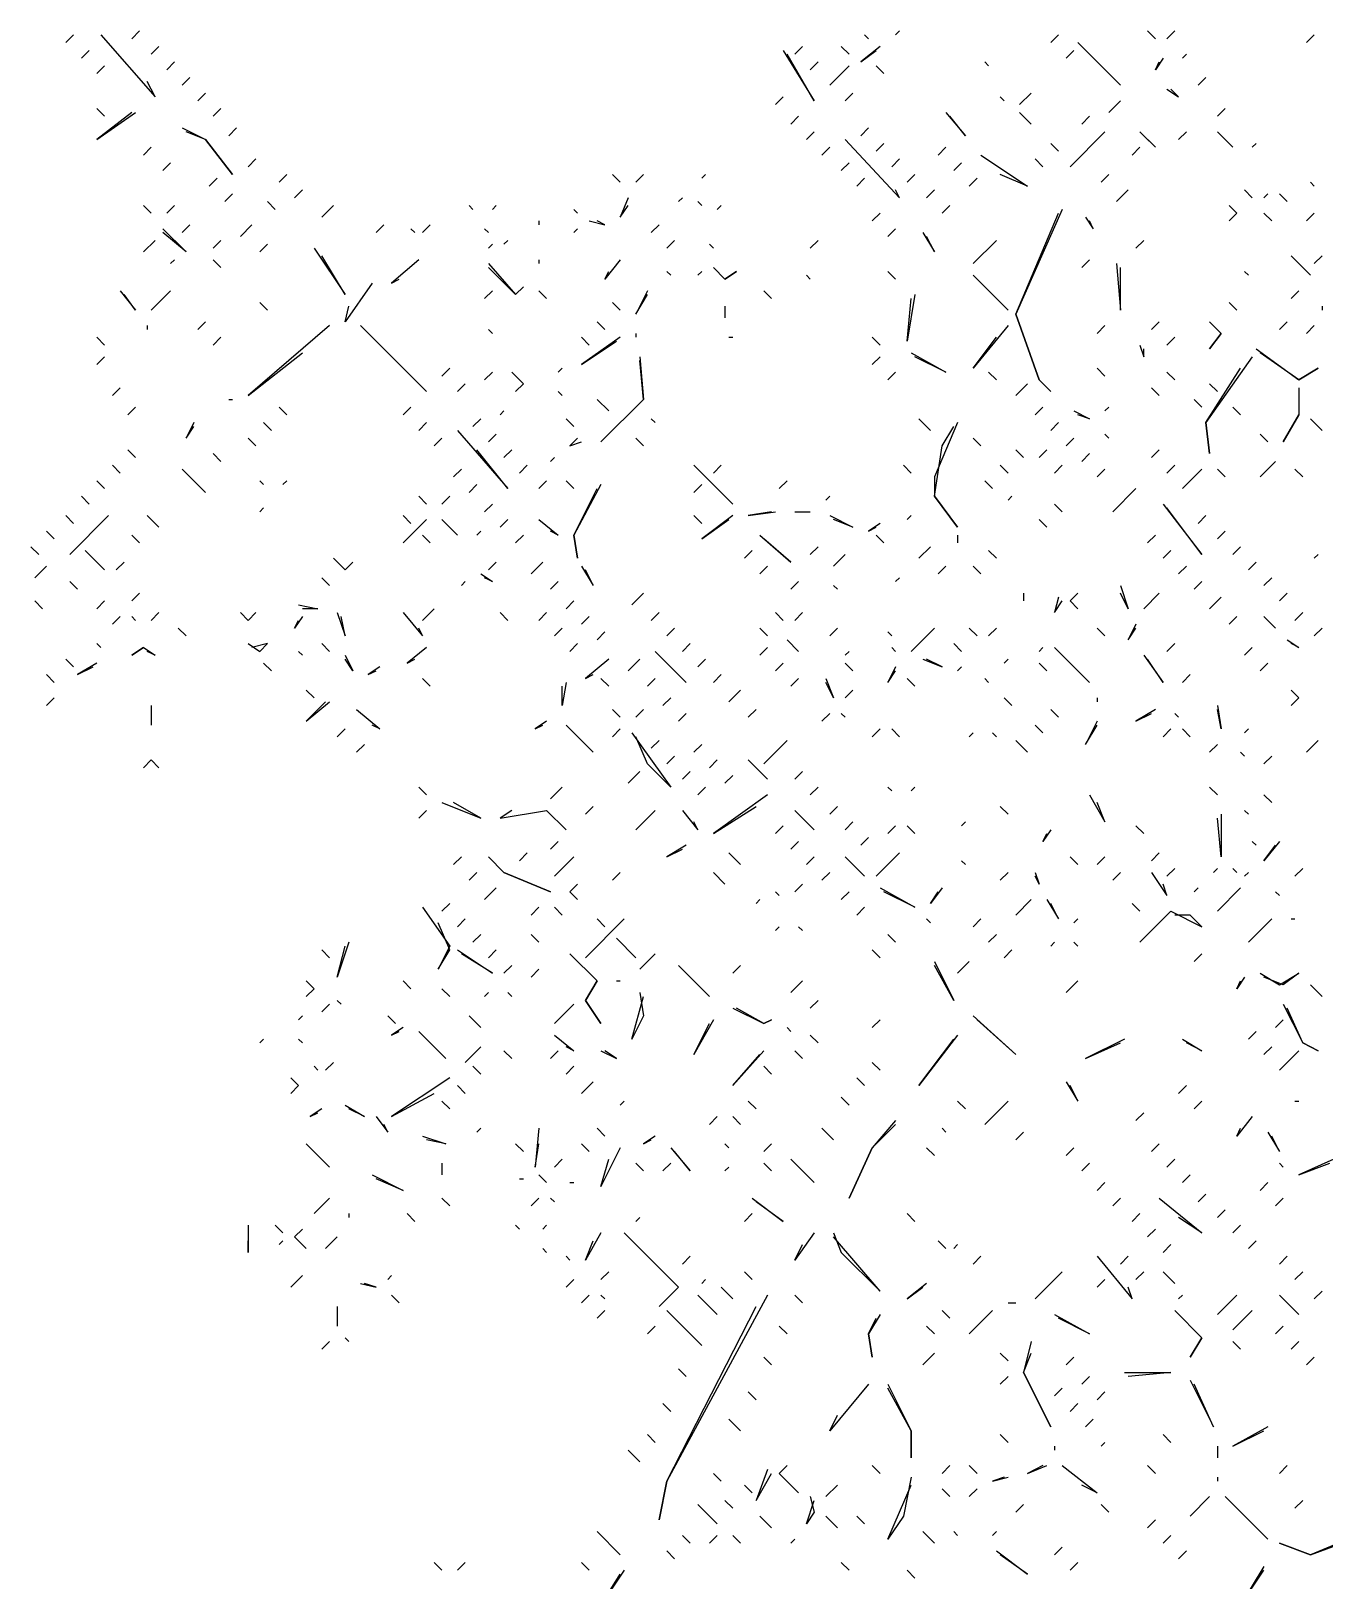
# Model space of a CAD drawing. Extents: x 1 to 2775, y -31 to 2075.
# Drawn here: x 1754.8 to 1810.4, y 706.2 to 772.8 of the extents above; entities that cross this region are included whole.
import ezdxf

# ---------------------------------------------------------------- set-up
doc = ezdxf.new("R2010")
doc.units = 0
doc.layers.add('LINEWORK', color=4, linetype='CONTINUOUS')

msp = doc.modelspace()

# ---------------------------------------------------------------- linework, layer by layer
at = {"layer": 'LINEWORK'}
for points in [[(1756.6667, 772.6667), (1756.3333, 772.3333)], [(1757.8333, 772.6667), (1760.1667, 770), (1759.8333, 770.6667)], [(1759.5, 772.8333), (1759.1667, 772.5)], [(1790.6667, 772.6667), (1790.8333, 772.5)], [(1792.1667, 772.8333), (1792, 772.6667)], [(1799, 772.6667), (1798.6667, 772.3333)], [(1802.8333, 772.8333), (1803.1667, 772.5)], [(1804, 772.8333), (1803.6667, 772.5)], [(1810, 772.6667), (1809.6667, 772.3333)], [(1757.3333, 772), (1757, 771.6667)], [(1760.3333, 772.1667), (1760, 771.8333)], [(1787.1667, 772), (1788.5, 769.8333), (1787.3333, 771.8333)], [(1788, 772.1667), (1787.6667, 771.8333)], [(1789.6667, 772.1667), (1790, 771.8333)], [(1791.3333, 772.1667), (1790.5, 771.5), (1791.1667, 772)], [(1799.6667, 772), (1799.3333, 771.6667)], [(1799.8333, 772.3333), (1801.6667, 770.5)], [(1804.5, 771.8333), (1804.3333, 771.6667)], [(1758, 771.3333), (1757.6667, 771)], [(1761, 771.5), (1760.6667, 771.1667)], [(1788.6667, 771.5), (1788.3333, 771.1667)], [(1790, 771.3333), (1789.1667, 770.5)], [(1791.1667, 771.3333), (1791.5, 771)], [(1795.8333, 771.5), (1796, 771.3333)], [(1803.5, 771.6667), (1803.1667, 771.1667), (1803.3333, 771.5)], [(1761.6667, 770.8333), (1761.3333, 770.5)], [(1805.3333, 770.8333), (1805, 770.5)], [(1762.3333, 770.1667), (1762, 769.8333)], [(1787.1667, 770), (1786.8333, 769.6667)], [(1790.1667, 770.1667), (1789.8333, 769.8333)], [(1796.5, 770), (1796.6667, 769.8333)], [(1797.8333, 770.1667), (1797.3333, 769.6667)], [(1801.6667, 769.8333), (1801.1667, 769.3333)], [(1803.6667, 770.3333), (1804.1667, 770), (1803.8333, 770.3333)], [(1757.6667, 769.5), (1758, 769.1667)], [(1759.1667, 769.3333), (1757.6667, 768.1667), (1759.3333, 769.3333)], [(1763, 769.5), (1762.6667, 769.1667)], [(1787.8333, 769.1667), (1787.5, 768.8333)], [(1794.1667, 769.3333), (1795, 768.3333), (1794.3333, 769.1667)], [(1797.3333, 769.3333), (1797.8333, 768.8333)], [(1800.3333, 769.1667), (1800, 768.8333)], [(1806.1667, 769.5), (1805.8333, 769.1667)], [(1761.3333, 768.6667), (1762.3333, 768.1667), (1763.5, 766.6667), (1762.3333, 768.1667), (1761.5, 768.5)], [(1763.6667, 768.6667), (1763.3333, 768.3333)], [(1788.5, 768.5), (1788.1667, 768.1667)], [(1790.8333, 768.6667), (1790.5, 768.3333)], [(1801, 768.5), (1799.5, 767)], [(1802.5, 768.5), (1803.1667, 767.8333), (1802.6667, 768.3333)], [(1804.5, 768.5), (1804.1667, 768.1667)], [(1805.8333, 768.5), (1806.5, 767.8333)], [(1760, 767.8333), (1759.6667, 767.5)], [(1789.1667, 767.8333), (1788.8333, 767.5)], [(1789.8333, 768.1667), (1792.1667, 765.6667), (1792, 766)], [(1791.5, 768), (1791.1667, 767.6667)], [(1794.1667, 767.8333), (1793.8333, 767.5)], [(1798.6667, 768), (1799, 767.6667)], [(1802.5, 767.8333), (1802.1667, 767.5)], [(1807.5, 768), (1807.3333, 767.8333)], [(1760.8333, 767.1667), (1760.5, 766.8333)], [(1764.5, 767.3333), (1764.1667, 767)], [(1790, 767.1667), (1789.6667, 766.8333)], [(1792.1667, 767.3333), (1791.8333, 767)], [(1794.8333, 767.1667), (1794.5, 766.8333)], [(1795.6667, 767.5), (1797.6667, 766.1667), (1796.5, 766.6667)], [(1798, 767.3333), (1798.3333, 767)], [(1762.8333, 766.5), (1762.5, 766.1667)], [(1765.8333, 766.6667), (1765.5, 766.3333)], [(1779.8333, 766.6667), (1780.1667, 766.3333)], [(1781.1667, 766.6667), (1780.8333, 766.3333)], [(1783.8333, 766.6667), (1783.6667, 766.5)], [(1790.6667, 766.5), (1790.3333, 766.1667)], [(1792.8333, 766.6667), (1792.5, 766.3333)], [(1795.5, 766.5), (1795.1667, 766.1667)], [(1801.1667, 766.6667), (1800.8333, 766.3333)], [(1763.5, 765.8333), (1763.1667, 765.5)], [(1766.5, 766), (1766.1667, 765.6667)], [(1793.6667, 766), (1793.3333, 765.6667)], [(1802, 766), (1801.5, 765.5)], [(1807, 766), (1807.3333, 765.6667)], [(1808, 765.8333), (1807.8333, 765.6667)], [(1808.5, 765.8333), (1808.8333, 765.5)], [(1809.8333, 766.3333), (1810, 766.1667)], [(1759.6667, 765.3333), (1760, 765)], [(1761, 765.3333), (1760.6667, 765)], [(1765, 765.5), (1765.3333, 765.1667)], [(1767.8333, 765.3333), (1767.3333, 764.8333)], [(1773.6667, 765.3333), (1773.8333, 765.1667)], [(1774.8333, 765.3333), (1774.6667, 765.1667)], [(1778.1667, 765.1667), (1778.3333, 765)], [(1780.5, 765.6667), (1780.1667, 764.8333), (1780.5, 765.3333)], [(1782.8333, 765.6667), (1782.6667, 765.5)], [(1783.5, 765.5), (1783.6667, 765.3333)], [(1784.5, 765.3333), (1784.3333, 765.1667)], [(1794.3333, 765.3333), (1794, 765)], [(1799.1667, 765.1667), (1797.1667, 760.6667), (1798.1667, 757.8333), (1798.6667, 757.3333), (1798.1667, 757.8333), (1797.1667, 760.6667), (1799, 765)], [(1806.3333, 765.3333), (1806.6667, 765), (1806.3333, 764.6667), (1806.6667, 765)], [(1761.6667, 764.5), (1761.3333, 764.1667)], [(1764.3333, 764.5), (1763.8333, 764)], [(1770, 764.5), (1769.6667, 764.1667)], [(1772, 764.5), (1771.6667, 764.1667)], [(1776.6667, 764.6667), (1776.6667, 764.5)], [(1778.8333, 764.6667), (1779.5, 764.5), (1779.1667, 764.6667)], [(1781.8333, 764.5), (1781.5, 764.1667)], [(1791.3333, 765), (1791, 764.6667)], [(1800.1667, 764.8333), (1800.5, 764.3333), (1800.3333, 764.6667)], [(1807.8333, 765), (1808.1667, 764.6667)], [(1810, 765), (1809.6667, 764.6667)], [(1760.1667, 763.8333), (1759.6667, 763.3333)], [(1760.5, 764.3333), (1761.5, 763.3333), (1760.5, 764.1667)], [(1763, 763.8333), (1762.6667, 763.5)], [(1771.1667, 764.3333), (1771.3333, 764.1667)], [(1774.3333, 764.3333), (1774.5, 764.1667)], [(1775.3333, 763.8333), (1775.1667, 763.6667)], [(1778.3333, 764.3333), (1778.1667, 764.1667)], [(1782.5, 763.8333), (1782.1667, 763.5)], [(1788.6667, 763.8333), (1788.3333, 763.5)], [(1792, 764.3333), (1791.6667, 764)], [(1793.1667, 764.1667), (1793.6667, 763.3333), (1793.3333, 764)], [(1796.3333, 763.8333), (1795.3333, 762.8333)], [(1802.6667, 763.8333), (1802.3333, 763.5)], [(1765, 763.6667), (1764.6667, 763.3333)], [(1767, 763.5), (1768.3333, 761.5), (1767.3333, 763.1667)], [(1774.6667, 763.6667), (1774.5, 763.5)], [(1784, 763.6667), (1784.1667, 763.5)], [(1809, 763.1667), (1809.8333, 762.3333)], [(1810.3333, 763.1667), (1810, 762.8333)], [(1761, 763), (1760.8333, 762.8333)], [(1762.6667, 763), (1763, 762.6667)], [(1771.5, 763), (1770.3333, 762), (1770.6667, 762.1667)], [(1774.5, 762.8333), (1775.6667, 761.5), (1776, 761.8333), (1775.6667, 761.5), (1774.5, 762.6667)], [(1776.6667, 763), (1776.6667, 762.8333)], [(1780.1667, 763), (1779.5, 762.1667), (1779.6667, 762.5)], [(1782.1667, 762.5), (1782.3333, 762.3333)], [(1783.6667, 762.5), (1783.5, 762.3333)], [(1784.1667, 762.6667), (1784.6667, 762.1667), (1785.1667, 762.5), (1784.6667, 762.1667)], [(1791.6667, 762.5), (1792, 762.1667)], [(1800.3333, 763), (1800, 762.6667)], [(1801.5, 762.8333), (1801.6667, 760.8333), (1801.6667, 762.6667)], [(1807, 762.5), (1807.1667, 762.3333)], [(1769.5, 762), (1768.3333, 760.3333), (1768.5, 761)], [(1788.1667, 762.3333), (1788.3333, 762.1667)], [(1795.3333, 762.3333), (1796.8333, 760.8333)], [(1758.6667, 761.6667), (1759.3333, 760.8333), (1758.8333, 761.5)], [(1760.8333, 761.6667), (1760, 760.8333)], [(1764.6667, 761.1667), (1765, 760.8333)], [(1774.6667, 761.6667), (1774.3333, 761.3333)], [(1776.6667, 761.6667), (1777, 761.3333)], [(1779.8333, 761.1667), (1780.1667, 760.8333)], [(1781.3333, 761.6667), (1780.8333, 760.6667), (1781.3333, 761.5)], [(1786.3333, 761.6667), (1786.6667, 761.3333)], [(1792.8333, 761.5), (1792.5, 759.5), (1792.6667, 761.3333)], [(1806.3333, 761.1667), (1806.6667, 760.8333)], [(1809.3333, 761.6667), (1809, 761.3333)], [(1784.6667, 761), (1784.6667, 760.5)], [(1810.3333, 761), (1810.3333, 760.8333)], [(1759.8333, 760.1667), (1759.8333, 760)], [(1762.3333, 760.3333), (1762, 760)], [(1767.6667, 760.1667), (1764.1667, 757.1667), (1766.5, 759)], [(1769, 760.1667), (1771.8333, 757.3333)], [(1774.5, 760), (1774.6667, 759.8333)], [(1779.1667, 760.3333), (1779.5, 760)], [(1780.8333, 759.8333), (1780.8333, 759.6667)], [(1796.8333, 760.1667), (1795.3333, 758.3333), (1796.3333, 759.6667)], [(1801, 760.1667), (1800.6667, 759.8333)], [(1803.3333, 760.3333), (1803, 760)], [(1805.5, 760.3333), (1806, 759.8333), (1805.5, 759.1667), (1806, 759.8333)], [(1808.8333, 760.3333), (1808.5, 760)], [(1810, 760.1667), (1809.6667, 759.8333)], [(1757.6667, 759.6667), (1758, 759.3333)], [(1763, 759.6667), (1762.6667, 759.3333)], [(1780.1667, 759.6667), (1778.5, 758.5), (1780, 759.5)], [(1778.5, 759.6667), (1778.8333, 759.3333)], [(1784.8333, 759.6667), (1785, 759.6667)], [(1791, 759.6667), (1791.3333, 759.3333)], [(1802.5, 759.3333), (1802.6667, 758.8333), (1802.6667, 759.1667)], [(1804, 759.6667), (1803.6667, 759.3333)], [(1807.5, 759.1667), (1809.3333, 757.8333), (1810.1667, 758.3333), (1809.3333, 757.8333), (1807.6667, 759)], [(1758, 758.8333), (1757.6667, 758.5)], [(1781, 758.8333), (1781.1667, 757), (1779.3333, 755.1667), (1781.1667, 757), (1781, 758.6667)], [(1791.3333, 758.8333), (1791, 758.5)], [(1792.6667, 759), (1794.1667, 758.1667), (1792.8333, 758.8333)], [(1807.3333, 758.8333), (1805.3333, 756), (1805.5, 754.6667), (1805.3333, 756), (1806.8333, 758.3333)], [(1772.8333, 758.3333), (1772.5, 758)], [(1774.6667, 758.1667), (1774.3333, 757.8333)], [(1775.5, 758.1667), (1776, 757.6667), (1775.6667, 757.3333), (1776, 757.6667)], [(1777.6667, 758.3333), (1777.5, 758.1667)], [(1792, 758.1667), (1791.6667, 757.8333)], [(1796, 758.1667), (1796.3333, 757.8333)], [(1800.6667, 758.3333), (1801, 758)], [(1803.6667, 758.1667), (1804, 757.8333)], [(1758.6667, 757.5), (1758.3333, 757.1667)], [(1773.5, 757.6667), (1773.1667, 757.3333)], [(1777.5, 757.3333), (1777.6667, 757.1667)], [(1797.6667, 757.6667), (1797.1667, 757.1667)], [(1803, 757.5), (1803.3333, 757.1667)], [(1805.5, 757.6667), (1805.8333, 757.3333)], [(1809.3333, 757.5), (1809.3333, 756.3333), (1808.6667, 755.1667), (1809.3333, 756.3333)], [(1759.3333, 756.6667), (1759, 756.3333)], [(1763.3333, 757), (1763.5, 757)], [(1765.5, 756.6667), (1765.8333, 756.3333)], [(1771.1667, 756.6667), (1770.8333, 756.3333)], [(1775.1667, 756.5), (1775, 756.3333)], [(1779.1667, 757), (1779.6667, 756.5)], [(1798.3333, 756.6667), (1798, 756.3333)], [(1799.6667, 756.5), (1800.3333, 756.1667), (1799.8333, 756.3333)], [(1801.1667, 756.6667), (1801, 756.5)], [(1804.8333, 757), (1805.1667, 756.6667)], [(1806.5, 756.6667), (1806.8333, 756.3333)], [(1761.8333, 756), (1761.5, 755.3333), (1761.8333, 755.8333)], [(1764.8333, 756), (1765.1667, 755.6667)], [(1771.8333, 756), (1771.5, 755.6667)], [(1774.1667, 756.1667), (1773.8333, 755.8333)], [(1777.8333, 756.1667), (1778.1667, 755.8333)], [(1781.5, 756.1667), (1781.6667, 756)], [(1793, 756.1667), (1793.5, 755.6667)], [(1794.6667, 756), (1793.6667, 753.6667), (1793.6667, 752.8333), (1794.6667, 751.5), (1793.6667, 752.8333), (1794, 755), (1794.5, 755.8333)], [(1799, 756), (1798.6667, 755.6667)], [(1809.8333, 756.1667), (1810.3333, 755.6667)], [(1764.1667, 755.3333), (1764.5, 755)], [(1772.5, 755.3333), (1772.1667, 755)], [(1773.1667, 755.6667), (1775.3333, 753.1667), (1774, 754.8333)], [(1774.8333, 755.5), (1774.5, 755.1667)], [(1778.3333, 755.3333), (1778, 755), (1778.5, 755.1667)], [(1780.8333, 755.3333), (1781.1667, 755)], [(1795.3333, 755.3333), (1795.6667, 755)], [(1799.6667, 755.3333), (1799.3333, 755)], [(1801, 755.5), (1801.1667, 755.3333)], [(1807.6667, 755.5), (1808, 755.1667)], [(1759, 754.8333), (1759.3333, 754.5)], [(1762.6667, 754.6667), (1763, 754.3333)], [(1775.5, 754.8333), (1775.1667, 754.5)], [(1777.3333, 754.5), (1777.1667, 754.3333)], [(1797.1667, 754.8333), (1797.5, 754.5)], [(1798.5, 754.8333), (1798.1667, 754.5)], [(1800.3333, 754.6667), (1800, 754.3333)], [(1803.3333, 754.8333), (1803, 754.5)], [(1758.3333, 754.1667), (1758.6667, 753.8333)], [(1761.3333, 754), (1762.3333, 753)], [(1773.3333, 754), (1773, 753.6667)], [(1776.1667, 754.1667), (1775.8333, 753.8333)], [(1783.3333, 754.1667), (1785, 752.5)], [(1784.5, 754.1667), (1784.1667, 753.8333)], [(1792.3333, 754.1667), (1792.6667, 753.8333)], [(1796.5, 754.1667), (1796.8333, 753.8333)], [(1799.1667, 754.1667), (1798.8333, 753.8333)], [(1801, 754), (1800.6667, 753.6667)], [(1804, 754.1667), (1803.6667, 753.8333)], [(1805.1667, 754), (1804.3333, 753.1667)], [(1805.8333, 754), (1806.1667, 753.6667)], [(1808.3333, 754.3333), (1807.6667, 753.6667)], [(1809.1667, 754), (1809.5, 753.6667)], [(1757.6667, 753.5), (1758, 753.1667)], [(1764.6667, 753.5), (1764.8333, 753.3333)], [(1765.8333, 753.5), (1765.6667, 753.3333)], [(1774, 753.3333), (1773.6667, 753)], [(1777, 753.5), (1776.6667, 753.1667)], [(1777.8333, 753.5), (1778.1667, 753.1667)], [(1779.3333, 753.3333), (1778.1667, 751.1667), (1778.3333, 750.1667), (1778.1667, 751.1667), (1779.1667, 753.1667)], [(1783.6667, 753.3333), (1783.3333, 753)], [(1787.3333, 753.5), (1787, 753.1667)], [(1795.8333, 753.5), (1796.1667, 753.1667)], [(1802.3333, 753.1667), (1801.3333, 752.1667)], [(1757, 752.8333), (1757.3333, 752.5)], [(1771.5, 752.8333), (1771.8333, 752.5)], [(1772.8333, 752.8333), (1772.5, 752.5)], [(1774.6667, 752.5), (1774.3333, 752.1667)], [(1789.1667, 752.8333), (1789, 752.6667)], [(1797, 752.8333), (1796.8333, 752.6667)], [(1798.8333, 752.5), (1799.1667, 752.1667)], [(1803.5, 752.5), (1805.1667, 750.3333), (1803.6667, 752.3333)], [(1756.3333, 752), (1756.6667, 751.6667)], [(1758.1667, 752), (1756.5, 750.3333)], [(1759.8333, 752), (1760.3333, 751.5)], [(1764.8333, 752.3333), (1764.6667, 752.1667)], [(1770.8333, 752), (1771.1667, 751.6667)], [(1771.8333, 751.8333), (1770.8333, 750.8333)], [(1772.5, 751.8333), (1773.1667, 751.1667)], [(1775.3333, 751.8333), (1775, 751.5)], [(1776.6667, 751.8333), (1777.5, 751.1667), (1777.1667, 751.3333)], [(1783.3333, 752), (1783.6667, 751.6667)], [(1785, 752), (1783.6667, 751), (1784.8333, 751.8333)], [(1786.6667, 752.1667), (1785.6667, 752), (1786.8333, 752.1667)], [(1787.6667, 752.1667), (1788.3333, 752.1667)], [(1789.1667, 752), (1790.1667, 751.5), (1789.3333, 751.8333)], [(1792.6667, 752), (1792.5, 751.8333)], [(1798.1667, 751.8333), (1798.5, 751.5)], [(1805.3333, 752), (1805, 751.6667)], [(1755.5, 751.3333), (1755.8333, 751)], [(1759.1667, 751.1667), (1759.5, 750.8333)], [(1771.6667, 751.1667), (1772, 750.8333)], [(1774.1667, 751.3333), (1774, 751.1667)], [(1776, 751.1667), (1775.6667, 750.8333)], [(1786.1667, 751.1667), (1787.5, 750), (1786.3333, 751)], [(1791.3333, 751.6667), (1790.8333, 751.3333), (1791.1667, 751.5)], [(1791.1667, 751.1667), (1791.5, 750.8333)], [(1794.6667, 751.1667), (1794.6667, 750.8333)], [(1803.1667, 751.1667), (1802.8333, 750.8333)], [(1806.1667, 751.3333), (1805.8333, 751)], [(1754.8333, 750.6667), (1755.1667, 750.3333)], [(1757.1667, 750.5), (1758, 749.6667)], [(1785.8333, 750.5), (1785.5, 750.1667)], [(1788.6667, 750.6667), (1788.3333, 750.3333)], [(1793.5, 750.6667), (1793, 750.1667)], [(1796, 750.5), (1796.3333, 750.1667)], [(1803.8333, 750.5), (1803.5, 750.1667)], [(1806.8333, 750.6667), (1806.5, 750.3333)], [(1755.5, 749.8333), (1755, 749.3333)], [(1758.8333, 750), (1758.5, 749.6667)], [(1767.8333, 750.1667), (1768.3333, 749.6667), (1768.6667, 750), (1768.3333, 749.6667)], [(1774.8333, 750), (1774.5, 749.6667)], [(1776.8333, 750), (1776.3333, 749.5)], [(1778.5, 749.8333), (1779, 749), (1778.6667, 749.6667)], [(1786.5, 749.8333), (1786.1667, 749.5)], [(1789.8333, 750.3333), (1789.3333, 749.8333)], [(1794.1667, 749.8333), (1793.8333, 749.5)], [(1795.3333, 749.8333), (1795.6667, 749.5)], [(1804.5, 749.8333), (1804.1667, 749.5)], [(1807.5, 750), (1807.1667, 749.6667)], [(1810.1667, 750.3333), (1810, 750.1667)], [(1756.5, 749.1667), (1756.8333, 748.8333)], [(1767.3333, 749.3333), (1767.6667, 749)], [(1773.5, 749.1667), (1773.3333, 749)], [(1774.1667, 749.5), (1774.6667, 749.1667), (1774.3333, 749.3333)], [(1777.5, 749.1667), (1777.1667, 748.8333)], [(1787.8333, 749.1667), (1787.5, 748.8333)], [(1792.1667, 749.3333), (1792, 749.1667)], [(1805.1667, 749.1667), (1804.8333, 748.8333)], [(1808.1667, 749.3333), (1807.8333, 749)], [(1759.5, 748.6667), (1759.1667, 748.3333)], [(1781.1667, 748.6667), (1780.6667, 748.1667)], [(1789.3333, 749), (1789.5, 748.8333)], [(1797.5, 748.6667), (1797.5, 748.3333)], [(1799, 748.5), (1798.8333, 747.8333), (1799.1667, 748.3333)], [(1799.8333, 748.6667), (1799.5, 748.3333), (1799.8333, 748), (1799.5, 748.3333)], [(1801.6667, 749), (1802, 748), (1801.6667, 748.6667)], [(1803.3333, 748.6667), (1802.6667, 748)], [(1806, 748.5), (1805.5, 748)], [(1808.8333, 748.6667), (1808.5, 748.3333)], [(1755, 748.3333), (1755.3333, 748)], [(1758, 748.3333), (1757.6667, 748)], [(1760.3333, 747.8333), (1760, 747.5)], [(1763.8333, 747.8333), (1764.1667, 747.5), (1764.5, 747.8333), (1764.1667, 747.5)], [(1766.3333, 748.1667), (1767.1667, 748), (1766.5, 748)], [(1768, 747.8333), (1768.3333, 746.8333), (1768.1667, 747.6667)], [(1770.8333, 747.8333), (1771.6667, 746.8333), (1771.5, 747.1667)], [(1772.1667, 748), (1771.6667, 747.5)], [(1775, 747.8333), (1775.3333, 747.5)], [(1777, 747.8333), (1776.6667, 747.5)], [(1778.1667, 748.3333), (1777.8333, 748)], [(1781.8333, 747.8333), (1781.5, 747.5)], [(1786.8333, 747.8333), (1787.1667, 747.5)], [(1788, 747.8333), (1787.6667, 747.5)], [(1809.5, 747.8333), (1809.1667, 747.5)], [(1758.6667, 747.6667), (1758.3333, 747.3333)], [(1759.1667, 747.6667), (1759.3333, 747.5)], [(1761.1667, 747.1667), (1761.5, 746.8333)], [(1766.5, 747.6667), (1766.1667, 747.1667), (1766.3333, 747.5)], [(1777.6667, 747.1667), (1777.3333, 746.8333)], [(1778.8333, 747.6667), (1778.5, 747.3333)], [(1782.5, 747.1667), (1782.1667, 746.8333)], [(1786.1667, 747.1667), (1786.5, 746.8333)], [(1789.5, 747.1667), (1789.1667, 746.8333)], [(1793.6667, 747.1667), (1792.6667, 746.1667)], [(1795.1667, 747.1667), (1795.5, 746.8333)], [(1796.3333, 747.1667), (1796, 746.8333)], [(1800.6667, 747.1667), (1801, 746.8333)], [(1802.3333, 747.3333), (1802, 746.6667), (1802.3333, 747.1667)], [(1806.6667, 747.6667), (1806.3333, 747.3333)], [(1807.8333, 747.6667), (1808.3333, 747.1667)], [(1810.3333, 747.1667), (1810, 746.8333)], [(1757.6667, 746.5), (1757.8333, 746.3333)], [(1764.1667, 746.5), (1764.6667, 746.1667), (1765, 746.5), (1764.3333, 746.3333)], [(1767.3333, 746.5), (1767.6667, 746.1667)], [(1778.3333, 746.5), (1778, 746.1667)], [(1779.5, 747), (1779.1667, 746.6667)], [(1783.1667, 746.5), (1782.8333, 746.1667)], [(1787.3333, 746.6667), (1787.8333, 746.1667)], [(1791.6667, 747), (1791.8333, 746.8333)], [(1794.5, 746.5), (1794.8333, 746.1667)], [(1804, 746.5), (1803.6667, 746.1667)], [(1808.8333, 746.6667), (1809.3333, 746.3333), (1809, 746.5)], [(1756.3333, 745.8333), (1756.6667, 745.5)], [(1759.6667, 746.3333), (1759.1667, 746), (1759.6667, 746.3333), (1760.1667, 746), (1759.8333, 746.1667)], [(1766.3333, 746.1667), (1766.5, 746)], [(1768.3333, 746), (1768.6667, 745.3333), (1768.3333, 745.8333)], [(1771.8333, 746.3333), (1771, 745.6667), (1771.3333, 745.8333)], [(1779.6667, 745.8333), (1778.6667, 745), (1779, 745.1667)], [(1781, 745.8333), (1780.5, 745.3333)], [(1781.6667, 746.1667), (1783, 744.8333)], [(1783.8333, 745.8333), (1783.5, 745.5)], [(1786.5, 746.3333), (1786.1667, 746)], [(1790, 746.1667), (1789.8333, 746)], [(1791.8333, 746.3333), (1792, 746.1667)], [(1793.1667, 745.8333), (1794, 745.5), (1793.3333, 745.8333)], [(1796.8333, 745.8333), (1796.6667, 745.6667)], [(1798.3333, 746.3333), (1798.1667, 746.1667)], [(1798.8333, 746.3333), (1800.3333, 744.8333)], [(1802.6667, 746), (1803.5, 744.8333), (1802.8333, 745.8333)], [(1807.3333, 746.3333), (1807, 746)], [(1755.5, 745.1667), (1755.8333, 744.8333)], [(1757.6667, 745.6667), (1756.8333, 745.1667), (1757.5, 745.5)], [(1764.8333, 745.6667), (1765.1667, 745.3333)], [(1769.8333, 745.5), (1769.3333, 745.1667), (1769.6667, 745.3333)], [(1784.5, 745.1667), (1784.1667, 744.8333)], [(1787.1667, 745.6667), (1786.8333, 745.3333)], [(1789.8333, 745.6667), (1790.1667, 745.3333)], [(1792, 745.5), (1791.6667, 744.8333), (1792, 745.3333)], [(1794.8333, 745.5), (1794.6667, 745.3333)], [(1798.1667, 745.6667), (1798.5, 745.3333)], [(1804.6667, 745.1667), (1804.3333, 744.8333)], [(1808, 745.6667), (1807.6667, 745.3333)], [(1766.6667, 744.5), (1767, 744.1667)], [(1771.6667, 745), (1772, 744.6667)], [(1777.8333, 744.8333), (1777.6667, 743.8333), (1777.6667, 744.6667)], [(1779.3333, 745), (1779.6667, 744.6667)], [(1781.6667, 745), (1781.3333, 744.6667)], [(1785.3333, 744.5), (1784.8333, 744)], [(1787.8333, 745), (1787.5, 744.6667)], [(1789, 745), (1789.3333, 744.1667), (1789, 744.8333)], [(1790.1667, 744.5), (1789.8333, 744.1667)], [(1792.5, 745), (1792.8333, 744.6667)], [(1795.8333, 745), (1796, 744.8333)], [(1809, 744.5), (1809.3333, 744.1667), (1809, 743.8333), (1809.3333, 744.1667)], [(1755.8333, 744.1667), (1755.5, 743.8333)], [(1760, 743.8333), (1760, 743)], [(1767.5, 744), (1766.6667, 743.1667), (1767.6667, 744)], [(1782.3333, 744.1667), (1782, 743.8333)], [(1796.6667, 744.1667), (1797, 743.8333)], [(1800.6667, 744.1667), (1800.6667, 744)], [(1805.8333, 743.8333), (1806, 742.8333), (1805.8333, 743.6667)], [(1768.8333, 743.6667), (1769.8333, 742.8333), (1769.5, 743)], [(1777, 743.1667), (1776.5, 742.8333), (1776.8333, 743)], [(1779.8333, 743.6667), (1780.1667, 743.3333)], [(1781.1667, 743.6667), (1780.8333, 743.3333)], [(1783, 743.5), (1782.6667, 743.1667)], [(1786, 743.6667), (1785.6667, 743.3333)], [(1789.1667, 743.5), (1788.8333, 743.1667)], [(1789.6667, 743.5), (1789.8333, 743.3333)], [(1798.6667, 743.6667), (1799, 743.3333)], [(1800.6667, 743.1667), (1800.1667, 742.1667), (1800.6667, 743)], [(1803.1667, 743.6667), (1802.3333, 743.1667), (1803, 743.5)], [(1804, 743.5), (1804.1667, 743.3333)], [(1768.3333, 742.8333), (1768, 742.5)], [(1777.8333, 743), (1779, 741.8333)], [(1780.1667, 742.8333), (1779.8333, 742.5)], [(1780.6667, 742.6667), (1782.3333, 740.3333), (1781.3333, 741.3333), (1780.8333, 742.5)], [(1791.3333, 742.8333), (1791, 742.5)], [(1791.8333, 742.8333), (1792.1667, 742.5)], [(1795.3333, 742.6667), (1795.1667, 742.5)], [(1796.1667, 742.6667), (1796.3333, 742.5)], [(1798, 743), (1798.3333, 742.6667)], [(1803.8333, 742.8333), (1803.5, 742.5)], [(1804.3333, 742.8333), (1804.6667, 742.5)], [(1807.1667, 742.8333), (1807, 742.6667)], [(1769.1667, 742.1667), (1768.8333, 741.8333)], [(1781.8333, 742.3333), (1781.5, 742)], [(1783.6667, 742.1667), (1783.3333, 741.8333)], [(1787.3333, 742.3333), (1786.3333, 741.3333)], [(1797.1667, 742.3333), (1797.6667, 741.8333)], [(1805.8333, 742.1667), (1805.5, 741.8333)], [(1806.8333, 741.8333), (1807, 741.6667)], [(1810.1667, 742.3333), (1809.6667, 741.8333)], [(1760, 741.5), (1759.6667, 741.1667), (1760, 741.5), (1760.3333, 741.1667)], [(1782.5, 741.6667), (1782.1667, 741.3333)], [(1784.3333, 741.5), (1784, 741.1667)], [(1785.6667, 741.5), (1786.5, 740.6667)], [(1808.1667, 741.6667), (1807.8333, 741.3333)], [(1781, 741), (1780.5, 740.5)], [(1783.1667, 741), (1782.8333, 740.6667)], [(1785, 740.8333), (1784.6667, 740.5)], [(1788, 741), (1787.6667, 740.6667)], [(1771.5, 740.3333), (1771.8333, 740)], [(1777.6667, 740.3333), (1777.1667, 739.8333)], [(1783.8333, 740.3333), (1783.5, 740)], [(1786.5, 740), (1784.1667, 738.3333), (1786, 739.5)], [(1788.6667, 740.3333), (1788.3333, 740)], [(1791.6667, 740.3333), (1791.8333, 740.1667)], [(1792.8333, 740.3333), (1792.6667, 740.1667)], [(1800.3333, 740), (1801, 738.8333), (1800.6667, 739.6667)], [(1805.5, 740.3333), (1805.8333, 740)], [(1807.8333, 740), (1808.1667, 739.6667)], [(1771.8333, 739.3333), (1771.5, 739)], [(1772.5, 739.6667), (1774.1667, 739), (1773, 739.6667)], [(1775.5, 739.3333), (1775, 739), (1777, 739.3333), (1777.8333, 738.5), (1777, 739.3333)], [(1779, 739.5), (1778.6667, 739.1667)], [(1781.6667, 739.3333), (1780.8333, 738.5)], [(1782.8333, 739.3333), (1783.5, 738.5), (1783.3333, 738.8333)], [(1787.6667, 739.3333), (1788.5, 738.5)], [(1789.5, 739.5), (1789.1667, 739.1667)], [(1796.5, 739.5), (1796.8333, 739.1667)], [(1806, 739.1667), (1806, 737.3333), (1805.8333, 739)], [(1807, 739.3333), (1807.1667, 739.1667)], [(1787.1667, 738.6667), (1786.8333, 738.3333)], [(1790.1667, 738.8333), (1789.8333, 738.5)], [(1792, 738.6667), (1791.6667, 738.3333)], [(1792.5, 738.6667), (1792.8333, 738.3333)], [(1795, 738.8333), (1794.8333, 738.6667)], [(1798.6667, 738.5), (1798.3333, 738), (1798.5, 738.3333)], [(1802.3333, 738.6667), (1802.6667, 738.3333)], [(1777.5, 738), (1777.1667, 737.6667)], [(1783, 737.8333), (1782.1667, 737.3333), (1782.8333, 737.6667)], [(1787.8333, 738), (1787.5, 737.6667)], [(1790.8333, 738.1667), (1790.5, 737.8333)], [(1807.3333, 738), (1807.5, 737.8333)], [(1808.5, 738), (1807.8333, 737.1667), (1808.3333, 737.8333)], [(1773.3333, 737.3333), (1773, 737)], [(1774.5, 737.3333), (1775.1667, 736.6667), (1777.1667, 735.8333), (1775.1667, 736.6667)], [(1776.1667, 737.5), (1775.8333, 737.1667)], [(1778.1667, 737.3333), (1777.3333, 736.5)], [(1784.8333, 737.5), (1785.3333, 737)], [(1788.5, 737.3333), (1788.1667, 737)], [(1789.8333, 737.3333), (1790.6667, 736.5)], [(1792.1667, 737.5), (1791.1667, 736.5)], [(1794.8333, 737.1667), (1795, 737)], [(1799.5, 737.3333), (1799.8333, 737)], [(1801, 737.3333), (1800.6667, 737)], [(1803.3333, 737.5), (1803, 737.1667)], [(1774, 736.6667), (1773.6667, 736.3333)], [(1780.1667, 736.6667), (1779.8333, 736.3333)], [(1784.1667, 736.6667), (1784.6667, 736.1667)], [(1789.1667, 736.6667), (1788.8333, 736.3333)], [(1796.8333, 736.6667), (1796.5, 736.3333)], [(1798, 736.6667), (1798.1667, 736.1667), (1798, 736.5)], [(1801.6667, 736.6667), (1801.3333, 736.3333)], [(1803, 736.6667), (1803.6667, 735.6667), (1803.5, 736.1667)], [(1804, 736.8333), (1803.6667, 736.5)], [(1805.8333, 736.8333), (1805.6667, 736.6667)], [(1806.5, 736.8333), (1806.6667, 736.6667)], [(1807.1667, 736.6667), (1807, 736.5)], [(1809.5, 736.8333), (1809.1667, 736.5)], [(1774.8333, 736), (1774.3333, 735.5)], [(1778.3333, 736.1667), (1778, 735.8333), (1778.3333, 735.5), (1778, 735.8333)], [(1786.8333, 735.8333), (1787, 735.6667)], [(1788, 736.1667), (1787.6667, 735.8333)], [(1790, 735.8333), (1789.6667, 735.5)], [(1791.3333, 736), (1792.8333, 735.1667), (1791.5, 735.8333)], [(1794, 736), (1793.5, 735.3333), (1793.8333, 735.8333)], [(1805, 736), (1804.8333, 735.8333)], [(1806.8333, 736), (1805.8333, 735)], [(1808.3333, 735.8333), (1808.5, 735.6667)], [(1771.6667, 735.1667), (1772.8333, 733.5), (1772.3333, 732.5), (1772.8333, 733.3333), (1772.3333, 734.5)], [(1772.8333, 735.3333), (1772.5, 735)], [(1776.6667, 735.1667), (1776.3333, 734.8333)], [(1777.3333, 735.1667), (1777.6667, 734.8333)], [(1786.1667, 735.5), (1786, 735.3333)], [(1790.6667, 735.1667), (1790.3333, 734.8333)], [(1797.8333, 735.5), (1797.1667, 734.8333)], [(1798.5, 735.5), (1799, 734.6667), (1798.6667, 735.3333)], [(1802.1667, 735.3333), (1802.5, 735)], [(1773.5, 734.6667), (1773.1667, 734.3333)], [(1780.3333, 734.6667), (1778.6667, 733)], [(1779.1667, 734.6667), (1779.5, 734.3333)], [(1793.3333, 734.6667), (1793.5, 734.5)], [(1795.6667, 734.6667), (1795.3333, 734.3333)], [(1799.8333, 734.6667), (1799.6667, 734.5)], [(1803.8333, 735), (1802.5, 733.6667), (1803.8333, 735), (1805.1667, 734.3333), (1804.6667, 734.8333), (1804, 734.8333)], [(1808.1667, 734.6667), (1807.1667, 733.6667)], [(1809, 734.6667), (1809.1667, 734.6667)], [(1774.1667, 734), (1773.8333, 733.6667)], [(1776.3333, 734), (1776.6667, 733.6667)], [(1780, 733.8333), (1780.8333, 733)], [(1787, 734.3333), (1786.8333, 734.1667)], [(1787.8333, 734.3333), (1788, 734.1667)], [(1791.6667, 734), (1792, 733.6667)], [(1796.3333, 734), (1796, 733.6667)], [(1767.3333, 733.3333), (1767.6667, 733)], [(1768.5, 733.6667), (1768, 732.1667), (1768.3333, 733.5)], [(1773.1667, 733.3333), (1774.6667, 732.3333), (1773.3333, 733.1667)], [(1774.8333, 733.3333), (1774.5, 733)], [(1778, 733.1667), (1779.1667, 732), (1778.6667, 731.1667), (1779.3333, 730.1667), (1778.6667, 731.1667), (1779.1667, 732)], [(1781.6667, 733.1667), (1781, 732.5)], [(1791, 733.3333), (1791.3333, 733)], [(1797, 733.3333), (1796.6667, 733)], [(1798.8333, 733.6667), (1798.6667, 733.5)], [(1799.6667, 733.6667), (1799.8333, 733.5)], [(1805.1667, 733.1667), (1804.8333, 732.8333)], [(1775.5, 732.6667), (1775.1667, 732.3333)], [(1776.6667, 732.5), (1776.3333, 732.1667)], [(1782.6667, 732.6667), (1784, 731.3333)], [(1785.3333, 732.6667), (1785, 732.3333)], [(1793.6667, 732.8333), (1794.5, 731.1667), (1793.6667, 732.6667)], [(1795.1667, 732.8333), (1794.6667, 732.3333)], [(1766.6667, 732), (1767, 731.6667), (1766.6667, 731.3333), (1767, 731.6667)], [(1770.8333, 732), (1771.1667, 731.6667)], [(1780, 732), (1780.1667, 732)], [(1788, 732), (1787.5, 731.5)], [(1799.8333, 732), (1799.3333, 731.5)], [(1807, 732.1667), (1806.6667, 731.6667), (1806.8333, 732)], [(1807.6667, 732.3333), (1808.5, 731.8333), (1809.3333, 732.3333), (1808.6667, 731.8333), (1807.8333, 732.1667)], [(1809.8333, 731.8333), (1810.3333, 731.3333)], [(1768, 731.1667), (1768.1667, 731)], [(1772.5, 731.6667), (1772.8333, 731.3333)], [(1774.5, 731.5), (1774.3333, 731.3333)], [(1775.3333, 731.5), (1775.5, 731.3333)], [(1781, 731.5), (1781.1667, 730.5), (1780.6667, 729.5), (1781.1667, 731.3333)], [(1788.6667, 731.1667), (1788.3333, 730.8333)], [(1766.5, 730.5), (1766.3333, 730.3333)], [(1767.6667, 731), (1767.3333, 730.6667)], [(1770.1667, 730.5), (1770.5, 730.1667)], [(1773.6667, 730.5), (1774.1667, 730)], [(1778.1667, 731), (1777.3333, 730.1667)], [(1785, 730.8333), (1786.3333, 730.1667), (1786.6667, 730.3333), (1786.3333, 730.1667), (1785.1667, 730.8333)], [(1795.3333, 730.5), (1797.1667, 728.8333), (1795.5, 730.3333)], [(1808.6667, 731), (1809.5, 729.3333), (1810.1667, 729), (1809.5, 729.3333), (1808.8333, 730.8333)], [(1770.8333, 730), (1770.3333, 729.6667), (1770.6667, 729.8333)], [(1771.5, 729.8333), (1772.6667, 728.6667)], [(1784.1667, 730.3333), (1783.3333, 728.8333), (1784, 730.1667)], [(1787.3333, 730), (1787.5, 729.8333)], [(1791.3333, 730.3333), (1791, 730)], [(1807.5, 729.8333), (1807.1667, 729.5)], [(1808.6667, 730.3333), (1808.3333, 730)], [(1764.8333, 729.5), (1764.6667, 729.3333)], [(1766.3333, 729.5), (1766.5, 729.3333)], [(1774.1667, 729.1667), (1773.5, 728.5)], [(1777.3333, 729.6667), (1778.1667, 729), (1777.8333, 729.1667)], [(1788.3333, 729.6667), (1788.6667, 729.3333)], [(1794.6667, 729.6667), (1793, 727.5), (1794.5, 729.5)], [(1801.8333, 729.5), (1800.1667, 728.6667), (1801.6667, 729.3333)], [(1804.3333, 729.5), (1805.1667, 729), (1804.5, 729.3333)], [(1808.1667, 729.1667), (1807.8333, 728.8333)], [(1767.8333, 728.5), (1767.5, 728.1667)], [(1775.1667, 729), (1775.5, 728.6667)], [(1777.5, 729), (1777.1667, 728.6667)], [(1779.3333, 729), (1780, 728.6667), (1779.5, 729)], [(1786.3333, 729), (1785, 727.5), (1786.1667, 728.8333)], [(1787.6667, 729), (1788, 728.6667)], [(1791, 728.5), (1791.3333, 728.1667)], [(1809.3333, 729), (1808.5, 728.1667)], [(1766, 727.8333), (1766.3333, 727.5), (1766, 727.1667), (1766.3333, 727.5)], [(1767, 728.3333), (1767.1667, 728.1667)], [(1772.8333, 727.8333), (1770.3333, 726.1667), (1772.1667, 727.1667)], [(1773.8333, 728.3333), (1774.1667, 728)], [(1778.1667, 728.3333), (1777.8333, 728)], [(1786.3333, 728.3333), (1786.6667, 728)], [(1790.3333, 727.8333), (1790.6667, 727.5)], [(1773.1667, 727.5), (1773.5, 727.1667)], [(1779, 727.6667), (1778.5, 727.1667)], [(1799.3333, 727.6667), (1799.8333, 726.8333), (1799.5, 727.5)], [(1804.5, 727.5), (1804.1667, 727.1667)], [(1767.3333, 726.5), (1766.8333, 726.1667), (1767.1667, 726.3333)], [(1768.3333, 726.6667), (1769.1667, 726.1667), (1768.5, 726.5)], [(1772.5, 726.8333), (1772.8333, 726.5)], [(1780.3333, 726.8333), (1780.1667, 726.6667)], [(1785.6667, 726.8333), (1786, 726.5)], [(1789.6667, 727), (1790, 726.6667)], [(1794.6667, 726.8333), (1795, 726.5)], [(1796.8333, 726.8333), (1795.8333, 725.8333)], [(1805.1667, 726.8333), (1804.8333, 726.5)], [(1809.1667, 726.8333), (1809.3333, 726.8333)], [(1769.6667, 726.1667), (1770.1667, 725.5), (1770, 725.8333)], [(1784.3333, 726.1667), (1784, 725.8333)], [(1785, 726.1667), (1785.3333, 725.8333)], [(1792, 726), (1791, 724.8333), (1790, 722.6667), (1791, 724.8333), (1792, 725.8333)], [(1802.6667, 726.3333), (1802.3333, 726)], [(1807.3333, 726.1667), (1806.6667, 725.3333), (1806.8333, 725.6667)], [(1771.6667, 725.3333), (1772.6667, 725), (1771.8333, 725.1667)], [(1774.1667, 725.6667), (1774, 725.5)], [(1776.6667, 725.6667), (1776.5, 724), (1776.6667, 725)], [(1779.1667, 725.6667), (1779.5, 725.3333)], [(1781.6667, 725.3333), (1781.1667, 725), (1781.5, 725.1667)], [(1788.8333, 725.6667), (1789.3333, 725.1667)], [(1794, 725.6667), (1794.1667, 725.5)], [(1797.5, 725.5), (1797.1667, 725.1667)], [(1808, 725.5), (1808.5, 724.6667), (1808.1667, 725.3333)], [(1766.6667, 725), (1767.6667, 724)], [(1775.6667, 725), (1776, 724.6667)], [(1778.5, 725), (1778.8333, 724.6667)], [(1780.1667, 724.8333), (1779.3333, 723.1667), (1779.6667, 724.3333)], [(1782.3333, 724.8333), (1783.1667, 723.8333), (1782.5, 724.6667)], [(1784.6667, 725), (1784.8333, 724.8333)], [(1786.6667, 725), (1786.3333, 724.6667)], [(1793.3333, 724.8333), (1793.6667, 724.5)], [(1799.6667, 724.8333), (1799.3333, 724.5)], [(1803.3333, 725), (1803, 724.6667)], [(1772.5, 724.1667), (1772.5, 723.6667)], [(1777.6667, 724.3333), (1777.3333, 724)], [(1780.8333, 724.1667), (1781.1667, 723.8333)], [(1782.3333, 724.1667), (1782, 723.8333)], [(1784.8333, 724), (1784.6667, 723.8333)], [(1786.3333, 724.1667), (1786.6667, 723.8333)], [(1787.5, 724.3333), (1788.5, 723.3333)], [(1800.3333, 724.1667), (1800, 723.8333)], [(1804, 724.3333), (1803.6667, 724)], [(1808.5, 724.1667), (1808.6667, 724)], [(1810.8333, 724.3333), (1809.3333, 723.6667), (1810.6667, 724.1667)], [(1769.5, 723.6667), (1770.8333, 723), (1769.6667, 723.5)], [(1775.8333, 723.5), (1776, 723.5)], [(1776.6667, 723.6667), (1777, 723.3333)], [(1778, 723.3333), (1778.1667, 723.3333)], [(1801, 723.3333), (1800.6667, 723)], [(1804.6667, 723.6667), (1804.3333, 723.3333)], [(1808, 723.3333), (1807.6667, 723)], [(1767.6667, 722.6667), (1767, 722)], [(1772.5, 722.6667), (1772.8333, 722.3333)], [(1776.6667, 722.6667), (1776.3333, 722.3333)], [(1777.1667, 722.6667), (1777.3333, 722.5)], [(1785.8333, 722.6667), (1787.1667, 721.6667), (1786, 722.5)], [(1801.6667, 722.6667), (1801.3333, 722.3333)], [(1803.3333, 722.6667), (1805.1667, 721.1667), (1804.1667, 721.8333)], [(1805.3333, 722.8333), (1805, 722.5)], [(1808.6667, 722.6667), (1808.3333, 722.3333)], [(1768.5, 722), (1768.5, 721.8333)], [(1771, 722), (1771.3333, 721.6667)], [(1781, 721.8333), (1780.8333, 721.6667)], [(1785.8333, 722), (1785.5, 721.6667)], [(1792.5, 722), (1792.8333, 721.6667)], [(1802.5, 722), (1802.1667, 721.6667)], [(1806.1667, 722.1667), (1805.8333, 721.8333)], [(1764.1667, 721.5), (1764.1667, 720.3333), (1764.1667, 720.8333)], [(1765.3333, 721.5), (1765.6667, 721.1667)], [(1766.5, 721.3333), (1766.1667, 721), (1766.6667, 720.5), (1766.1667, 721)], [(1775.6667, 721.5), (1775.8333, 721.3333)], [(1777, 721.5), (1776.8333, 721.3333)], [(1779.3333, 721.1667), (1778.6667, 720), (1779, 720.8333)], [(1780.3333, 721.1667), (1782.6667, 718.8333), (1781.8333, 718), (1782.6667, 718.8333)], [(1788.5, 721.1667), (1787.6667, 720), (1788, 720.6667)], [(1789.3333, 721.1667), (1789.6667, 720.3333), (1791.3333, 718.6667), (1789.3333, 721)], [(1803.1667, 721.3333), (1802.8333, 721)], [(1806.8333, 721.5), (1806.5, 721.1667)], [(1765.6667, 720.8333), (1765.5, 720.6667)], [(1768, 721), (1767.5, 720.5)], [(1776.8333, 720.5), (1777, 720.3333)], [(1793.8333, 720.8333), (1794.1667, 720.5)], [(1794.6667, 720.6667), (1794.5, 720.5)], [(1803.8333, 720.6667), (1803.5, 720.3333)], [(1807.5, 720.8333), (1807.1667, 720.5)], [(1777.8333, 720.1667), (1778, 720)], [(1783.1667, 720.1667), (1782.8333, 719.8333)], [(1795.6667, 720.1667), (1795.3333, 719.8333)], [(1800.6667, 720.1667), (1802.1667, 718.3333), (1802, 718.8333)], [(1802, 720.1667), (1801.6667, 719.8333)], [(1808.8333, 720.1667), (1808.5, 719.8333)], [(1766.5, 719.3333), (1766, 718.8333)], [(1770.3333, 719.3333), (1770.1667, 719.1667)], [(1778.1667, 719.1667), (1777.8333, 718.8333)], [(1779.6667, 719.5), (1779.3333, 719.1667)], [(1783.8333, 719.1667), (1783.6667, 719)], [(1785.5, 719.5), (1785.8333, 719.1667)], [(1799.1667, 719.5), (1798, 718.3333)], [(1801, 719.1667), (1800.6667, 718.8333)], [(1802.6667, 719.5), (1802.3333, 719.1667)], [(1803.5, 719.5), (1804, 719)], [(1809.5, 719.5), (1809.1667, 719.1667)], [(1769, 719), (1769.6667, 718.8333), (1769.1667, 719)], [(1770.3333, 718.5), (1770.6667, 718.1667)], [(1778.8333, 718.5), (1778.5, 718.1667)], [(1779.3333, 718.5), (1779.5, 718.3333)], [(1786.5, 718.5), (1782.1667, 710.5), (1781.8333, 708.8333), (1782.1667, 710.5), (1786, 718)], [(1783.5, 718.5), (1784.3333, 717.6667)], [(1784.5, 718.8333), (1785, 718.3333)], [(1787.6667, 718.5), (1788, 718.1667)], [(1793.3333, 719), (1792.5, 718.3333), (1793.1667, 718.8333)], [(1804.3333, 718.5), (1804.1667, 718.3333)], [(1806.6667, 718.5), (1805.8333, 717.6667)], [(1808.5, 718.5), (1809.3333, 717.6667)], [(1810.3333, 718.6667), (1810, 718.3333)], [(1768, 718), (1768, 717.1667)], [(1779.5, 717.8333), (1779.1667, 717.5)], [(1782.1667, 717.8333), (1783.6667, 716.3333)], [(1794, 717.8333), (1794.3333, 717.5)], [(1796.1667, 717.8333), (1795.1667, 716.8333)], [(1796.8333, 718.1667), (1797.1667, 718.1667)], [(1804, 717.8333), (1805.1667, 716.6667), (1804.6667, 715.8333), (1805.1667, 716.6667)], [(1807.3333, 717.8333), (1806.5, 717)], [(1781.6667, 717.1667), (1781.3333, 716.8333)], [(1787, 717.1667), (1787.3333, 716.8333)], [(1791.3333, 717.6667), (1790.8333, 716.8333), (1791, 715.8333), (1790.8333, 716.8333), (1791.1667, 717.5)], [(1793.3333, 717.1667), (1793.6667, 716.8333)], [(1798.8333, 717.6667), (1800.3333, 716.8333), (1799, 717.5)], [(1808.6667, 717.1667), (1808.3333, 716.8333)], [(1767.6667, 716.5), (1767.3333, 716.1667)], [(1768.3333, 716.6667), (1768.5, 716.5)], [(1797.8333, 716.5), (1797.5, 715.1667), (1798.6667, 712.8333), (1797.5, 715.1667), (1797.8333, 716)], [(1806.5, 716.5), (1806.8333, 716.1667)], [(1809.3333, 716.5), (1809, 716.1667)], [(1786.3333, 715.8333), (1786.6667, 715.5)], [(1793.6667, 716), (1793.1667, 715.5)], [(1796.5, 716), (1796.8333, 715.6667)], [(1799.6667, 715.8333), (1799.3333, 715.5)], [(1810, 715.8333), (1809.6667, 715.5)], [(1782.6667, 715.3333), (1783, 715)], [(1801.8333, 715.1667), (1803.8333, 715.1667), (1802, 715)], [(1790.8333, 714.6667), (1789.1667, 712.6667), (1789.5, 713.3333)], [(1791.6667, 714.6667), (1792.6667, 712.6667), (1792.6667, 711.5), (1792.6667, 712.6667), (1791.6667, 714.5)], [(1796.8333, 715), (1796.5, 714.6667)], [(1799.1667, 714.5), (1798.8333, 714.1667)], [(1800.3333, 715), (1800, 714.6667)], [(1804.6667, 714.8333), (1805.6667, 712.8333), (1804.8333, 714.6667)], [(1782, 713.8333), (1782.3333, 713.5)], [(1785.6667, 714.3333), (1786, 714)], [(1799.8333, 713.8333), (1799.5, 713.5)], [(1801, 714.3333), (1800.6667, 714)], [(1784.8333, 713.1667), (1785.3333, 712.6667)], [(1800.5, 713.1667), (1800.1667, 712.8333)], [(1781.3333, 712.5), (1781.6667, 712.1667)], [(1796.5, 712.5), (1796.8333, 712.1667)], [(1803.5, 712.5), (1803.8333, 712.1667)], [(1808, 712.8333), (1806.5, 712), (1807.8333, 712.6667)], [(1780.5, 711.8333), (1781, 711.3333)], [(1798.8333, 712), (1798.8333, 711.8333)], [(1801, 712.1667), (1800.8333, 712)], [(1805.8333, 712), (1805.8333, 711.5)], [(1787.3333, 711.1667), (1787, 710.8333), (1787.8333, 710), (1787, 710.8333)], [(1791, 711.1667), (1791.3333, 710.8333)], [(1794.3333, 711.1667), (1794, 710.8333)], [(1795.1667, 711.1667), (1795.5, 710.8333)], [(1798.3333, 711.1667), (1797.6667, 710.8333), (1798.5, 711.1667)], [(1799.1667, 711.1667), (1800.6667, 710), (1800, 710.3333)], [(1802.8333, 711.1667), (1803.1667, 710.8333)], [(1808.8333, 711.1667), (1808.5, 710.8333)], [(1784.1667, 710.8333), (1784.5, 710.5)], [(1786.5, 711), (1786, 709.6667), (1786.6667, 710.8333)], [(1792.6667, 710.6667), (1792.3333, 709), (1791.6667, 708), (1792.6667, 710.3333)], [(1796.6667, 710.6667), (1796.1667, 710.5), (1796.8333, 710.6667)], [(1805.8333, 710.6667), (1805.8333, 710.5)], [(1785.5, 710.3333), (1785.8333, 710)], [(1788.3333, 709.8333), (1788.5, 709.1667), (1788.1667, 708.6667), (1788.5, 709.6667)], [(1789.5, 710.3333), (1789, 709.8333)], [(1794, 710.1667), (1794.3333, 709.8333)], [(1795.5, 710.1667), (1795.1667, 709.8333)], [(1805.5, 709.8333), (1804.6667, 709)], [(1806.1667, 709.8333), (1808, 708)], [(1783.5, 709.5), (1784.3333, 708.6667)], [(1784.6667, 709.6667), (1785, 709.3333)], [(1797.5, 709.5), (1797.1667, 709.1667)], [(1800.8333, 709.5), (1801.1667, 709.1667)], [(1809.5, 709.6667), (1809.1667, 709.3333)], [(1786.1667, 709), (1786.6667, 708.5)], [(1789, 709), (1789.5, 708.5)], [(1790.3333, 709), (1790.6667, 708.6667)], [(1803.1667, 708.8333), (1802.8333, 708.5)], [(1779.1667, 708.3333), (1780.1667, 707.3333)], [(1782.8333, 708.1667), (1783.1667, 707.8333)], [(1784.3333, 708.1667), (1784, 707.8333)], [(1785, 708.1667), (1785.3333, 707.8333)], [(1787.6667, 708), (1787.5, 707.8333)], [(1793.1667, 708.3333), (1793.6667, 707.8333)], [(1794.5, 708.3333), (1794.6667, 708.1667)], [(1796.3333, 708.3333), (1796.1667, 708.1667)], [(1803.8333, 708.1667), (1803.5, 707.8333)], [(1811.8333, 708.1667), (1809.8333, 707.3333), (1808.5, 707.8333), (1809.8333, 707.3333), (1811.6667, 708)], [(1782.1667, 707.5), (1782.5, 707.1667)], [(1796.3333, 707.5), (1797.6667, 706.5), (1796.5, 707.3333)], [(1799.1667, 707.6667), (1798.8333, 707.3333)], [(1804.5, 707.5), (1804.1667, 707.1667)], [(1772.1667, 707), (1772.5, 706.6667)], [(1773.5, 707), (1773.1667, 706.6667)], [(1778.5, 707), (1778.8333, 706.6667)], [(1780.3333, 706.6667), (1779.3333, 705.1667), (1780.1667, 706.5)], [(1789.6667, 707), (1790, 706.6667)], [(1792.5, 706.6667), (1792.8333, 706.3333)], [(1799.8333, 707), (1799.5, 706.6667)], [(1807.8333, 706.8333), (1806.8333, 705.1667), (1807.8333, 706.6667)]]:
    msp.add_lwpolyline(points, dxfattribs=at)

doc.saveas('drawing.dxf')
